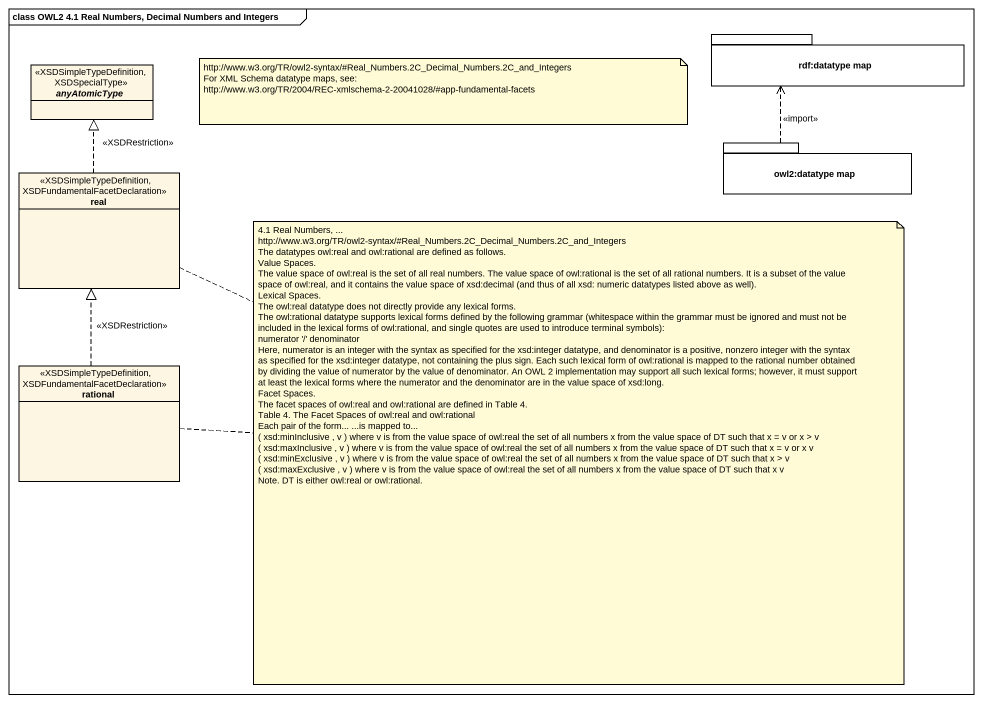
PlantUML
@startuml
mainframe class OWL2 4.1 Real Numbers, Decimal Numbers and Integers
hide circle
hide empty members
package "rdf:datatype map" as rdf_datatype_map {
}
abstract class anyAtomicType <<XSDSimpleTypeDefinition, XSDSpecialType>>
package "owl2:datatype map" as owl2_datatype_map {
}
class real <<XSDSimpleTypeDefinition, XSDFundamentalFacetDeclaration>>
class rational <<XSDSimpleTypeDefinition, XSDFundamentalFacetDeclaration>>
owl2_datatype_map .up.> rdf_datatype_map : <<import>>
real .up.|> anyAtomicType : <<XSDRestriction>>
rational .up.|> real : <<XSDRestriction>>
note as N1
  http://www.w3.org/TR/owl2-syntax/#Real_Numbers.2C_Decimal_Numbers.2C_and_Integers
  For XML Schema datatype maps, see:
  http://www.w3.org/TR/2004/REC-xmlschema-2-20041028/#app-fundamental-facets
end note
note as N2
  4.1 Real Numbers, ...
  http://www.w3.org/TR/owl2-syntax/#Real_Numbers.2C_Decimal_Numbers.2C_and_Integers
  The datatypes owl:real and owl:rational are defined as follows.
  Value Spaces.
  The value space of owl:real is the set of all real numbers. The value space of owl:rational is the set of all rational numbers. It is a subset of the value space of owl:real, and it contains the value space of xsd:decimal (and thus of all xsd: numeric datatypes listed above as well).
  Lexical Spaces.
  The owl:real datatype does not directly provide any lexical forms.
  The owl:rational datatype supports lexical forms defined by the following grammar (whitespace within the grammar must be ignored and must not be included in the lexical forms of owl:rational, and single quotes are used to introduce terminal symbols):
  numerator '/' denominator
  Here, numerator is an integer with the syntax as specified for the xsd:integer datatype, and denominator is a positive, nonzero integer with the syntax as specified for the xsd:integer datatype, not containing the plus sign. Each such lexical form of owl:rational is mapped to the rational number obtained by dividing the value of numerator by the value of denominator. An OWL 2 implementation may support all such lexical forms; however, it must support at least the lexical forms where the numerator and the denominator are in the value space of xsd:long.
  Facet Spaces.
  The facet spaces of owl:real and owl:rational are defined in Table 4.
  Table 4. The Facet Spaces of owl:real and owl:rational
  Each pair of the form... ...is mapped to...
  ( xsd:minInclusive , v ) where v is from the value space of owl:real the set of all numbers x from the value space of DT such that x = v or x > v
  ( xsd:maxInclusive , v ) where v is from the value space of owl:real the set of all numbers x from the value space of DT such that x = v or x v
  ( xsd:minExclusive , v ) where v is from the value space of owl:real the set of all numbers x from the value space of DT such that x > v
  ( xsd:maxExclusive , v ) where v is from the value space of owl:real the set of all numbers x from the value space of DT such that x v
  Note. DT is either owl:real or owl:rational.
end note
N2 .. real
N2 .. rational
@enduml
